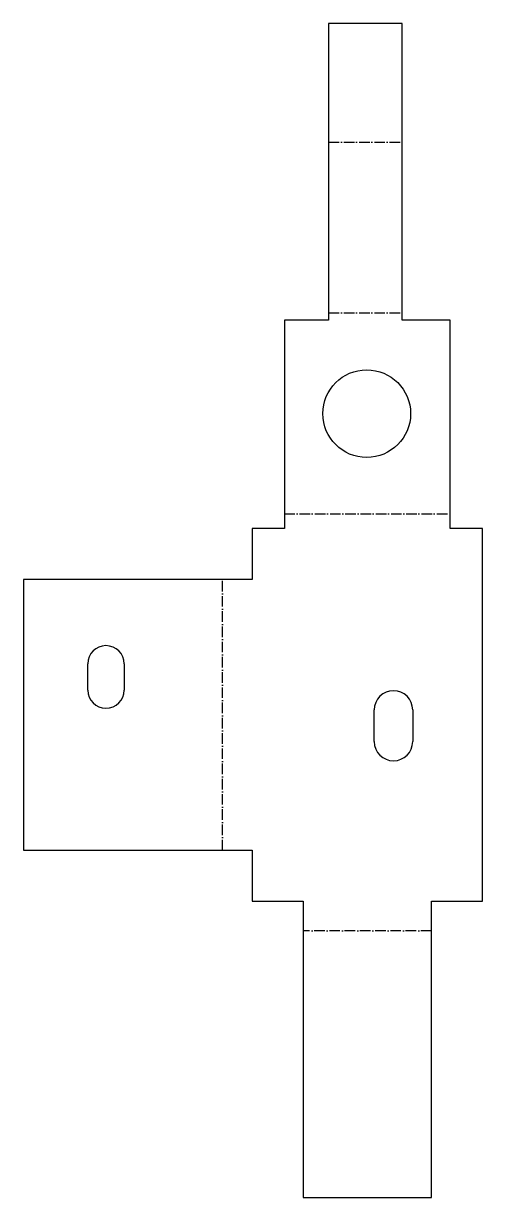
# Model space of a CAD drawing. Header units: millimetres. Extents: x -55 to 55, y -71 to 211.
import ezdxf

# ---------------------------------------------------------------- set-up
doc = ezdxf.new("R2010")
doc.units = ezdxf.units.MM
doc.linetypes.add('DASHDOT', pattern=[3.556, 2.54, -0.508, 0, -0.508])
doc.layers.add('BEND', color=7, linetype='Continuous')
doc.layers.add('CUT', color=7, linetype='Continuous')

msp = doc.modelspace()

# ---------------------------------------------------------------- linework, layer by layer
at = {"layer": 'BEND', "color": 1, "linetype": 'DASHDOT'}
for p, q in [((18.38, 182.23), (36.04, 182.23)), ((18.38, 141.26), (36.04, 141.26)), ((7.75, 93.03), (47.53, 93.03)), ((-7.07, 12.25), (-7.07, 77.25)), ((43.03, -7.07), (12.25, -7.07))]:
    msp.add_line(p, q, dxfattribs=at)
at = {"layer": 'CUT'}
for p, q in [((36.04, 210.73), (18.38, 210.73)), ((18.38, 210.73), (18.38, 139.49)), ((36.04, 139.49), (36.04, 210.73)), ((18.38, 139.49), (7.75, 139.49)), ((7.75, 139.49), (7.75, 89.5)), ((47.53, 139.49), (36.04, 139.49)), ((47.53, 89.5), (47.53, 139.49)), ((7.75, 89.5), (0, 89.5)), ((0, 89.5), (0, 77.25)), ((55.28, 89.5), (47.53, 89.5)), ((55.28, 0), (55.28, 89.5)), ((0, 77.25), (-54.81, 77.25)), ((-54.81, 77.25), (-54.81, 12.25)), ((-39.4, 50.73), (-39.4, 57.01)), ((-30.67, 57.01), (-30.67, 50.73)), ((29.32, 38.34), (29.32, 45.96)), ((38.54, 45.96), (38.54, 38.34)), ((-54.81, 12.25), (0, 12.25)), ((0, 12.25), (0, 0)), ((0, 0), (12.25, 0)), ((12.25, 0), (12.25, -71.1)), ((43.03, -71.1), (43.03, 0)), ((43.03, 0), (55.28, 0)), ((12.25, -71.1), (43.03, -71.1))]:
    msp.add_line(p, q, dxfattribs=at)
msp.add_circle((27.51, 117.07), 10.52, dxfattribs=at)
for centre, radius, start, end in [((-35.03, 57.01), 4.37, 0, 180), ((-35.03, 50.73), 4.37, 180, 0), ((33.93, 45.96), 4.61, 0, 180), ((33.93, 38.34), 4.61, 180, 0)]:
    msp.add_arc(centre, radius, start, end, dxfattribs=at)

doc.saveas('drawing.dxf')
